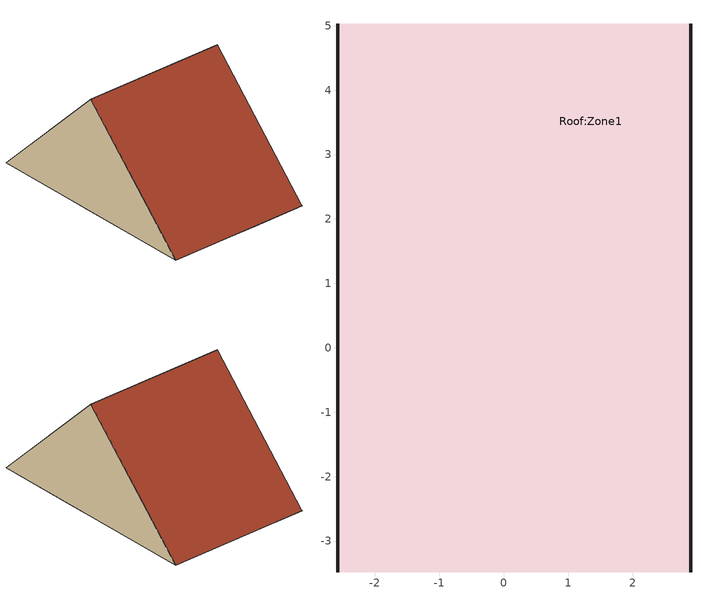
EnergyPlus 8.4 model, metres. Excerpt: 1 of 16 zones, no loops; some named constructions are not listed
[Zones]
Roof:Zone1
 floor to FirstFloor:Stairs2 (Project semi-exposed ceiling_Rev): -1.24,-0.09 -2.58,-0.09 -2.58,0.8 -1.24,0.8 z7; 0.86,0.8 -2.58,0.8 -2.58,2 0.86,2 z7
 floor to FirstFloor:AXC (Project semi-exposed ceiling_Rev): -0.22,-0.09 -1.24,-0.09 -1.24,0.8 -0.22,0.8 z7
 floor to FirstFloor:Bedroom1 (Project semi-exposed ceiling_Rev): 2.91,-3.49 0.87,-3.49 0.87,-0.25 2.91,-0.26 z7; 0.87,-3.49 -0.21,-3.49 -0.22,0.8 0.86,0.8 z7
 floor to FirstFloor:Bathroom (Project semi-exposed ceiling_Rev): 2.91,-0.26 0.87,-0.25 0.86,2 2.91,2 z7
 floor to FirstFloor:CupXD (Project semi-exposed ceiling_Rev): -0.22,-1.76 -2.58,-1.76 -2.58,-0.09 -0.22,-0.09 z7
 floor to FirstFloor:EnSuite (Project semi-exposed ceiling_Rev): -0.21,-3.49 -2.58,-3.49 -2.58,-1.76 -0.22,-1.76 z7
 floor to FirstFloor:Bedroom3 (Project semi-exposed ceiling_Rev): -0.21,2 -2.58,2 -2.58,5.03 -0.21,5.03 z7
 floor to FirstFloor:Bedroom2 (Project semi-exposed ceiling_Rev): 2.91,2 -0.21,2 -0.21,5.03 2.91,5.03 z7
 wall outside (Copy of Corby_External Walls_UKCODELEVEL3): -2.58,5.03,7 -2.58,-3.49,7 -2.58,0.77,11.25; 2.91,-3.49,7 2.91,5.03,7 2.91,0.77,11.25
 roof outside (Copy of Corby_Roof_UKCODELEVEL3): -2.58,-3.49,7 2.91,-3.49,7 2.91,0.77,11.25 -2.58,0.77,11.25; 2.91,5.03,7 -2.58,5.03,7 -2.58,0.77,11.25 2.91,0.77,11.25
[Material] Roughness=Rough; Thermal Absorptance=0.9
Name | Thickness {m} | Conductivity {W/m-K} | Density {kg/m3} | Specific Heat {J/kg-K} | Solar Absorptance | Visible Absorptance
Earth common_0.2 | 0.2 | 1.28 | 1460 | 880 | 0.7 | 0.7
Concrete Block (Lightweight)_0.15 | 0.15 | 0.19 | 600 | 1000 | 0.6 | 0.6
Corby_Rubber EPDM_0.005 | 0.005 | 0.17 | 1180 | 1470 | 0.7 | 0.7
Corby_Fibre Reinforced Screed_0.05 | 0.05 | 50 | 7800 | 502 | 0.7 | 0.7
Wilton Carpet_0.005 | 0.005 | 0.06 | 186.3 | 1360 | 0.6 | 0.6
Corby_PUR Insulation Board_0.0611 | 0.0611 | 0.026 | 12 | 1030 | 0.7 | 0.7
Plywood (Heavyweight)_0.01 | 0.01 | 0.15 | 700 | 1420 | 0.78 | 0.78
MW Glass Wool (rolls)_0.1319 | 0.1319 | 0.04 | 12 | 840 | 0.6 | 0.6
Cast Concrete (Lightweight)_0.1 | 0.1 | 0.38 | 1200 | 1000 | 0.6 | 0.6
Plasterboard_0.013 | 0.013 | 0.25 | 2800 | 896 | 0.5 | 0.5
[Material:NoMass] Roughness=Rough; Thermal Absorptance=0.9; Solar Absorptance=0.7; Visible Absorptance=0.7
Name | Thermal Resistance {m2-K/W}
3_RVAL_3 | 0.15
3_RVAL_7 | 0.17
21_RVAL_4 | 0.18
[Construction]
Project semi-exposed ceiling: Plywood (Heavyweight)_0.01, MW Glass Wool (rolls)_0.1319, Cast Concrete (Lightweight)_0.1, 21_RVAL_4, Plasterboard_0.013
[Construction:InternalSource]
Copy of Corby_(Floor) Ground Floor_NO tiles(carpet)_Internal_UKCODELEVEL3_Reversed: 1, 1, 2, 0.2, Wilton Carpet_0.005, Corby_Fibre Reinforced Screed_0.05, 3_RVAL_3, Corby_PUR Insulation Board_0.0611, Corby_Rubber EPDM_0.005, Concrete Block (Lightweight)_0.15, 3_RVAL_7, Earth common_0.2
[Schedule:Day:Interval]
11: No, 24:00, 0
12: No, 24:00, 1
10000: No, 19:00, 0, 19:30, 1, 24:00, 0
10001: No, 7:00, 0, 8:00, 1, 24:00, 0
10002: No, 8:00, 0, 10:00, 1, 24:00, 0
10010; 10011: No, 10:00, 0, 21:00, 1, 24:00, 0
[Schedule:Day:List]
10003: No, 60, 0, 0, 0, 0, 0, 0, 0, 0, 0.05, 0.05, 0, 0, 0, 0, 0, 0, 0, 0, 0, 0, 0, 0, 0, 0
10004; 10006: No, 60, 0, 0, 0, 0, 0, 0, 0, 0, 0, 0, 0, 0, 0, 0, 0, 0, 0, 0, 0, 0, 0, 0, 0, 0
10005: No, 60, 0, 0, 0, 0, 0, 0, 0, 0.2, 0, 0, 0, 0, 0, 0, 0, 0, 0, 0, 0, 0, 0, 0, 0, 0
10007: No, 60, 0, 0, 0, 0, 0, 0, 0, 0.3, 0, 0, 0, 0, 0, 0, 0, 0, 0, 0, 0, 0.5, 0, 0, 0, 0
10008: No, 60, 0, 0, 0, 0, 0, 0, 0, 0, 0, 0, 0, 0, 0, 0, 0, 0, 0, 0, 0, 1, 0, 0, 0, 0
10012: No, 60, 0, 0, 0, 0, 0, 0, 0, 0, 1, 0, 0, 0, 0, 0, 0, 0, 0, 1, 1, 0, 0, 0, 0, 0
10013: No, 60, 0, 0, 0, 0, 0, 0, 0, 0, 1, 0, 0, 0, 0, 0, 0, 0, 0, 1, 1, 1, 1, 1, 0, 0
10014; 10015: No, 60, 0, 0, 0, 0, 0, 0, 0, 0, 1, 1, 0, 0, 0, 0, 0, 0, 1, 1, 1, 1, 1, 1, 1, 1
10016: No, 60, 0, 0, 0, 0, 0, 0, 0, 0, 0, 0, 0, 0, 0, 0, 0, 0, 0, 0, 0, 0, 0, 0, 1, 1
10017: No, 60, 0, 0, 0, 0, 0, 0, 0, 0, 0.05, 0, 0, 0, 0, 0, 0, 0, 0, 0, 0, 0, 0, 0, 0, 0
[Schedule:Week:Daily]
Dwell_DomKitchen_EH_Corby_WashingMachine_Dec; Dwell_DomBed3_EH_Corby_Printer_Jan; Dwell_DomBed3_EH_Corby_Printer_Feb; Dwell_DomBed3_EH_Corby_Printer_Mar; Dwell_DomBed3_EH_Corby_Printer_Apr; Dwell_DomBed3_EH_Corby_Printer_May; Dwell_DomBed3_EH_Corby_Printer_Jun; Dwell_DomBed3_EH_Corby_Printer_Jul; Dwell_DomBed3_EH_Corby_Printer_Aug; Dwell_DomBed3_EH_Corby_Printer_Sep; Dwell_DomBed3_EH_Corby_Printer_Oct; Dwell_DomBed3_EH_Corby_Printer_Nov; Dwell_DomBed3_EH_Corby_Printer_Dec: 11, 11, 11, 11, 11, 11, 11, 11, 11, 11, 11, 11
Dwell_DomKitchen_EH_Corby_Hob_Jan; Dwell_DomKitchen_EH_Corby_Hob_Feb; Dwell_DomKitchen_EH_Corby_Hob_Mar; Dwell_DomKitchen_EH_Corby_Hob_Apr; Dwell_DomKitchen_EH_Corby_Hob_May; Dwell_DomKitchen_EH_Corby_Hob_Jun; Dwell_DomKitchen_EH_Corby_Hob_Jul; Dwell_DomKitchen_EH_Corby_Hob_Aug; Dwell_DomKitchen_EH_Corby_Hob_Sep; Dwell_DomKitchen_EH_Corby_Hob_Oct; Dwell_DomKitchen_EH_Corby_Hob_Nov; Dwell_DomKitchen_EH_Corby_Hob_Dec: 10008, 10007, 10007, 10007, 10007, 10007, 10008, 10008, 10007, 11, 10007, 10007
Dwell_DomBed3_EH_Corby_EnergySaver_Jan; Dwell_DomBed3_EH_Corby_EnergySaver_Feb; Dwell_DomBed3_EH_Corby_EnergySaver_Mar; Dwell_DomBed3_EH_Corby_EnergySaver_Apr; Dwell_DomBed3_EH_Corby_EnergySaver_May; Dwell_DomBed3_EH_Corby_EnergySaver_Jun; Dwell_DomBed3_EH_Corby_EnergySaver_Jul; Dwell_DomBed3_EH_Corby_EnergySaver_Aug; Dwell_DomBed3_EH_Corby_EnergySaver_Sep; Dwell_DomBed3_EH_Corby_EnergySaver_Oct; Dwell_DomBed3_EH_Corby_EnergySaver_Nov; Dwell_DomBed3_EH_Corby_EnergySaver_Dec: 10010, 11, 11, 11, 11, 11, 10010, 10010, 11, 11, 11, 11
Dwell_DomBed3_EH_Corby_Monitor_Jan; Dwell_DomBed3_EH_Corby_Monitor_Feb; Dwell_DomBed3_EH_Corby_Monitor_Mar; Dwell_DomBed3_EH_Corby_Monitor_Apr; Dwell_DomBed3_EH_Corby_Monitor_May; Dwell_DomBed3_EH_Corby_Monitor_Jun; Dwell_DomBed3_EH_Corby_Monitor_Jul; Dwell_DomBed3_EH_Corby_Monitor_Aug; Dwell_DomBed3_EH_Corby_Monitor_Sep; Dwell_DomBed3_EH_Corby_Monitor_Oct; Dwell_DomBed3_EH_Corby_Monitor_Nov; Dwell_DomBed3_EH_Corby_Monitor_Dec: 10011, 11, 11, 11, 11, 11, 10011, 10011, 11, 11, 11, 11
Dwell_DomLounge_EH_Corby_Laptop_Jan; Dwell_DomLounge_EH_Corby_Laptop_Feb; Dwell_DomLounge_EH_Corby_Laptop_Mar; Dwell_DomLounge_EH_Corby_Laptop_Apr; Dwell_DomLounge_EH_Corby_Laptop_May; Dwell_DomLounge_EH_Corby_Laptop_Jun; Dwell_DomLounge_EH_Corby_Laptop_Jul; Dwell_DomLounge_EH_Corby_Laptop_Aug; Dwell_DomLounge_EH_Corby_Laptop_Sep; Dwell_DomLounge_EH_Corby_Laptop_Oct; Dwell_DomLounge_EH_Corby_Laptop_Nov; Dwell_DomLounge_EH_Corby_Laptop_Dec: 10015, 10012, 10012, 10012, 10012, 10012, 10015, 10015, 10012, 11, 10012, 10012
Dwell_DomLounge_EH_Corby_TV_Jan; Dwell_DomLounge_EH_Corby_TV_Feb; Dwell_DomLounge_EH_Corby_TV_Mar; Dwell_DomLounge_EH_Corby_TV_Apr; Dwell_DomLounge_EH_Corby_TV_May; Dwell_DomLounge_EH_Corby_TV_Jun; Dwell_DomLounge_EH_Corby_TV_Jul; Dwell_DomLounge_EH_Corby_TV_Aug; Dwell_DomLounge_EH_Corby_TV_Sep; Dwell_DomLounge_EH_Corby_TV_Oct; Dwell_DomLounge_EH_Corby_TV_Nov; Dwell_DomLounge_EH_Corby_TV_Dec: 10014, 10013, 10013, 10013, 10013, 10013, 10014, 10014, 10013, 11, 10013, 10013
Dwell_DomLounge_EH_Corby_DVD_Jan; Dwell_DomLounge_EH_Corby_DVD_Feb; Dwell_DomLounge_EH_Corby_DVD_Mar; Dwell_DomLounge_EH_Corby_DVD_Apr; Dwell_DomLounge_EH_Corby_DVD_May; Dwell_DomLounge_EH_Corby_DVD_Jun; Dwell_DomLounge_EH_Corby_DVD_Jul; Dwell_DomLounge_EH_Corby_DVD_Aug; Dwell_DomLounge_EH_Corby_DVD_Sep; Dwell_DomLounge_EH_Corby_DVD_Oct; Dwell_DomLounge_EH_Corby_DVD_Nov; Dwell_DomLounge_EH_Corby_DVD_Dec: 10016, 11, 11, 11, 11, 11, 10016, 10016, 11, 11, 11, 11
Dwell_DomBed1_EH_Corby_Hairdryer_Jan; Dwell_DomBed1_EH_Corby_Hairdryer_Feb; Dwell_DomBed1_EH_Corby_Hairdryer_Mar; Dwell_DomBed1_EH_Corby_Hairdryer_Apr; Dwell_DomBed1_EH_Corby_Hairdryer_May; Dwell_DomBed1_EH_Corby_Hairdryer_Jun; Dwell_DomBed1_EH_Corby_Hairdryer_Jul; Dwell_DomBed1_EH_Corby_Hairdryer_Aug; Dwell_DomBed1_EH_Corby_Hairdryer_Sep; Dwell_DomBed1_EH_Corby_Hairdryer_Oct; Dwell_DomBed1_EH_Corby_Hairdryer_Nov; Dwell_DomBed1_EH_Corby_Hairdryer_Dec: 11, 10017, 10017, 10017, 10017, 10017, 11, 11, 10017, 11, 10017, 10017
[Schedule:Compact]
Office_OpenOff_Occ: Through: 31 Dec, For: Weekdays SummerDesignDay, Until: 07:00, 0, Until: 08:00, 0.25, Until: 09:00, 0.5, Until: 12:00, 1, Until: 14:00, 0.75, Until: 17:00, 1, Until: 18:00, 0.5, Until: 19:00, 0.25, Until: 24:00, 0, For: Weekends, Until: 24:00, 0, For: Holidays, Until: 24:00, 0, For: WinterDesignDay AllOtherDays, Until: 24:00, 0
Dwell_DomBed_Occ: Through: 31 Dec, For: Weekdays SummerDesignDay, Until: 07:00, 1, Until: 08:00, 0.5, Until: 09:00, 0.25, Until: 22:00, 0, Until: 23:00, 0.25, Until: 24:00, 0.75, For: Weekends, Until: 07:00, 1, Until: 08:00, 0.5, Until: 09:00, 0.25, Until: 22:00, 0, Until: 23:00, 0.25, Until: 24:00, 0.75, For: Holidays, Until: 07:00, 1, Until: 08:00, 0.5, Until: 09:00, 0.25, Until: 22:00, 0, Until: 23:00, 0.25, Until: 24:00, 0.75, For: WinterDesignDay AllOtherDays, Until: 24:00, 0
Dwell_DomBath_Occ; Dwell_DomKitchen_Occ: Through: 31 Dec, For: Weekdays SummerDesignDay, Until: 07:00, 0, Until: 10:00, 1, Until: 19:00, 0, Until: 23:00, 0.2, Until: 24:00, 0, For: Weekends, Until: 07:00, 0, Until: 10:00, 1, Until: 19:00, 0, Until: 23:00, 0.2, Until: 24:00, 0, For: Holidays, Until: 07:00, 0, Until: 10:00, 1, Until: 19:00, 0, Until: 23:00, 0.2, Until: 24:00, 0, For: WinterDesignDay AllOtherDays, Until: 24:00, 0
Dwell_DomDining_Occ: Through: 31 Dec, For: Weekdays SummerDesignDay, Until: 06:00, 0, Until: 07:00, 0.25, Until: 09:00, 1, Until: 10:00, 0.25, Until: 18:00, 0, Until: 19:00, 0.5, Until: 21:00, 1, Until: 22:00, 0.3, Until: 24:00, 0, For: Weekends, Until: 06:00, 0, Until: 07:00, 0.25, Until: 09:00, 1, Until: 10:00, 0.25, Until: 18:00, 0, Until: 19:00, 0.5, Until: 21:00, 1, Until: 22:00, 0.3, Until: 24:00, 0, For: Holidays, Until: 06:00, 0, Until: 07:00, 0.25, Until: 09:00, 1, Until: 10:00, 0.25, Until: 18:00, 0, Until: 19:00, 0.5, Until: 21:00, 1, Until: 22:00, 0.3, Until: 24:00, 0, For: WinterDesignDay AllOtherDays, Until: 24:00, 0
Dwell_DomLounge_Occ: Through: 31 Dec, For: Weekdays SummerDesignDay, Until: 16:00, 0, Until: 18:00, 0.5, Until: 22:00, 1, Until: 23:00, 0.66667, Until: 24:00, 0, For: Weekends, Until: 16:00, 0, Until: 18:00, 0.5, Until: 22:00, 1, Until: 23:00, 0.66667, Until: 24:00, 0, For: Holidays, Until: 16:00, 0, Until: 18:00, 0.5, Until: 22:00, 1, Until: 23:00, 0.66667, Until: 24:00, 0, For: WinterDesignDay AllOtherDays, Until: 24:00, 0
20001: Through: 12/31, For: Weekdays Weekends SummerDesignDays, Until: 24:00, 0, For: WinterDesignDays, Until: 24:00, 0, For: AllOtherDays, Until: 24:00, 0
20002: Through: 12/31, For: Weekdays Weekends SummerDesignDays, Until: 24:00, 24, For: WinterDesignDays, Until: 24:00, 0, For: AllOtherDays, Until: 24:00, 24
[AirflowNetwork:SimulationControl]
VENT: AirflowNetwork Control=MultizoneWithoutDistribution; Wind Pressure Coefficient Type=Input; AirflowNetwork Wind Pressure Coefficient Array=Cp Data; Height Selection for Local Wind Pressure Calculation=OpeningHeight; Building Type=LowRise; Maximum Number of Iterations=500; Initialization Type=ZeroNodePressures; Relative Airflow Convergence Tolerance=0.0001; Absolute Airflow Convergence Tolerance {kg/s}=0.000001; Convergence Acceleration Limit=-0.5; Azimuth Angle of Long Axis of Building {deg}=0; Ratio of Building Width Along Short Axis to Width Along Long Axis=1
[AirflowNetwork:MultiZone:Zone] Ventilation Control Mode=Temperature; Venting Availability Schedule=Office_OpenOff_Occ
Name | Ventilation Control Zone Temperature Setpoint Schedule
GroundFloor:Stairs1; GroundFloor:Hall; GroundFloor:Kitchen; GroundFloor:StorageRoom; GroundFloor:Dining; GroundFloor:WC; GroundFloor:LivingRoom; FirstFloor:Stairs2; FirstFloor:AXC; FirstFloor:Bedroom1; FirstFloor:Bathroom; FirstFloor:CupXD; FirstFloor:EnSuite; FirstFloor:Bedroom3; FirstFloor:Bedroom2 | 20001
Roof:Zone1 | 20002
[AirflowNetwork:MultiZone:Surface] Window/Door Opening Factor, or Crack Factor=1
GroundFloor:Stairs1_Ceiling_1_0_0: Leakage Component=GroundFloor:Stairs1_Ceiling_1_0_0
GroundFloor:Stairs1_Partition_2_0_0: Leakage Component=GroundFloor:Stairs1_Partition_2_0_0
GroundFloor:Stairs1_Partition_2_0_0_0_0_0_Hole: Leakage Component=GroundFloor:Stairs1_Partition_2_0_0_0_0_0_Hole; Ventilation Control Mode=Constant
GroundFloor:Stairs1_Partition_3_0_0: Leakage Component=GroundFloor:Stairs1_Partition_3_0_0
GroundFloor:Stairs1_Wall_4_0_0: Leakage Component=GroundFloor:Stairs1_Wall_4_0_0
GroundFloor:Stairs1_Partition_5_0_0: Leakage Component=GroundFloor:Stairs1_Partition_5_0_0
GroundFloor:Hall_Ceiling_1_0_0: Leakage Component=GroundFloor:Hall_Ceiling_1_0_0
GroundFloor:Hall_Ceiling_1_0_1: Leakage Component=GroundFloor:Hall_Ceiling_1_0_1
GroundFloor:Hall_Ceiling_1_1_0: Leakage Component=GroundFloor:Hall_Ceiling_1_1_0
GroundFloor:Hall_Ceiling_1_2_1: Leakage Component=GroundFloor:Hall_Ceiling_1_2_1
GroundFloor:Hall_Ceiling_1_2_2: Leakage Component=GroundFloor:Hall_Ceiling_1_2_2
GroundFloor:Hall_Ceiling_1_3_0: Leakage Component=GroundFloor:Hall_Ceiling_1_3_0
GroundFloor:Hall_Partition_2_0_0: Leakage Component=GroundFloor:Hall_Partition_2_0_0
GroundFloor:Hall_Partition_2_0_0_0_0_0_Door: Leakage Component=GroundFloor:Hall_Partition_2_0_0_0_0_0_Door; Ventilation Control Mode=Constant; Venting Availability Schedule=Office_OpenOff_Occ
GroundFloor:Hall_Partition_3_0_0: Leakage Component=GroundFloor:Hall_Partition_3_0_0
GroundFloor:LivingRoom_Partition_6_0_0_0_0_0_Door_10015: Leakage Component=GroundFloor:Hall_Partition_3_0_0_0_0_0_Door; Ventilation Control Mode=Constant; Venting Availability Schedule=Office_OpenOff_Occ
GroundFloor:Hall_Partition_4_0_0: Leakage Component=GroundFloor:Hall_Partition_4_0_0
GroundFloor:Hall_Partition_4_0_0_0_0_0_Door: Leakage Component=GroundFloor:Hall_Partition_4_0_0_0_0_0_Door; Ventilation Control Mode=Constant; Venting Availability Schedule=Office_OpenOff_Occ
GroundFloor:Hall_Partition_5_0_0: Leakage Component=GroundFloor:Hall_Partition_5_0_0
GroundFloor:Hall_Partition_7_0_0: Leakage Component=GroundFloor:Hall_Partition_7_0_0
GroundFloor:Hall_Partition_8_0_0: Leakage Component=GroundFloor:Hall_Partition_8_0_0
GroundFloor:Hall_Partition_8_0_0_0_0_0_Door: Leakage Component=GroundFloor:Hall_Partition_8_0_0_0_0_0_Door; Ventilation Control Mode=Constant; Venting Availability Schedule=Office_OpenOff_Occ
GroundFloor:Hall_Wall_9_0_0: Leakage Component=GroundFloor:Hall_Wall_9_0_0
GroundFloor:Hall_Wall_9_0_0_0_0_0_Door: Leakage Component=GroundFloor:Hall_Wall_9_0_0_0_0_0_Door; Ventilation Control Mode=Constant; Venting Availability Schedule=Office_OpenOff_Occ
GroundFloor:Hall_Partition_10_0_0: Leakage Component=GroundFloor:Hall_Partition_10_0_0
GroundFloor:Kitchen_Ceiling_1_0_0: Leakage Component=GroundFloor:Kitchen_Ceiling_1_0_0
GroundFloor:Kitchen_Ceiling_1_2_0: Leakage Component=GroundFloor:Kitchen_Ceiling_1_2_0
GroundFloor:Kitchen_Ceiling_1_2_1: Leakage Component=GroundFloor:Kitchen_Ceiling_1_2_1
GroundFloor:Kitchen_Ceiling_1_3_0: Leakage Component=GroundFloor:Kitchen_Ceiling_1_3_0
GroundFloor:Kitchen_Ceiling_1_4_0: Leakage Component=GroundFloor:Kitchen_Ceiling_1_4_0
GroundFloor:Kitchen_Wall_2_0_0: Leakage Component=GroundFloor:Kitchen_Wall_2_0_0
GroundFloor:Kitchen_Wall_2_0_0_0_0_0_Win: Leakage Component=GroundFloor:Kitchen_Wall_2_0_0_0_0_0_Win; Ventilation Control Mode=Temperature; Venting Availability Schedule=Dwell_DomKitchen_Occ; Ventilation Control Zone Temperature Setpoint Schedule=20001
GroundFloor:Kitchen_Partition_3_0_0: Leakage Component=GroundFloor:Kitchen_Partition_3_0_0
GroundFloor:Kitchen_Partition_5_0_0: Leakage Component=GroundFloor:Kitchen_Partition_5_0_0
GroundFloor:Kitchen_Partition_5_0_0_0_0_0_Hole: Leakage Component=GroundFloor:Kitchen_Partition_5_0_0_0_0_0_Hole; Ventilation Control Mode=Constant
GroundFloor:StorageRoom_Ceiling_1_0_0: Leakage Component=GroundFloor:StorageRoom_Ceiling_1_0_0
GroundFloor:StorageRoom_Ceiling_1_1_0: Leakage Component=GroundFloor:StorageRoom_Ceiling_1_1_0
GroundFloor:StorageRoom_Partition_3_0_0: Leakage Component=GroundFloor:StorageRoom_Partition_3_0_0
GroundFloor:StorageRoom_Wall_4_0_0: Leakage Component=GroundFloor:StorageRoom_Wall_4_0_0
GroundFloor:Dining_Ceiling_1_0_0: Leakage Component=GroundFloor:Dining_Ceiling_1_0_0
GroundFloor:Dining_Ceiling_1_2_0: Leakage Component=GroundFloor:Dining_Ceiling_1_2_0
GroundFloor:Dining_Wall_2_0_0: Leakage Component=GroundFloor:Dining_Wall_2_0_0
GroundFloor:Dining_Wall_5_0_0: Leakage Component=GroundFloor:Dining_Wall_5_0_0
GroundFloor:Dining_Wall_5_0_0_0_0_0_Win: Leakage Component=GroundFloor:Dining_Wall_5_0_0_0_0_0_Win; Ventilation Control Mode=Temperature; Venting Availability Schedule=Dwell_DomDining_Occ; Ventilation Control Zone Temperature Setpoint Schedule=20001
GroundFloor:WC_Ceiling_1_0_0: Leakage Component=GroundFloor:WC_Ceiling_1_0_0
GroundFloor:WC_Ceiling_1_1_0: Leakage Component=GroundFloor:WC_Ceiling_1_1_0
GroundFloor:WC_Wall_5_0_0: Leakage Component=GroundFloor:WC_Wall_5_0_0
GroundFloor:WC_Wall_6_0_0: Leakage Component=GroundFloor:WC_Wall_6_0_0
GroundFloor:LivingRoom_Ceiling_1_0_0: Leakage Component=GroundFloor:LivingRoom_Ceiling_1_0_0
GroundFloor:LivingRoom_Ceiling_1_1_0: Leakage Component=GroundFloor:LivingRoom_Ceiling_1_1_0
GroundFloor:LivingRoom_Ceiling_1_2_0: Leakage Component=GroundFloor:LivingRoom_Ceiling_1_2_0
GroundFloor:LivingRoom_Ceiling_1_3_0: Leakage Component=GroundFloor:LivingRoom_Ceiling_1_3_0
GroundFloor:LivingRoom_Wall_2_0_0: Leakage Component=GroundFloor:LivingRoom_Wall_2_0_0
GroundFloor:LivingRoom_Wall_2_0_0_0_0_0_Win: Leakage Component=GroundFloor:LivingRoom_Wall_2_0_0_0_0_0_Win; Ventilation Control Mode=Temperature; Venting Availability Schedule=Dwell_DomLounge_Occ; Ventilation Control Zone Temperature Setpoint Schedule=20001
GroundFloor:LivingRoom_Wall_3_0_0: Leakage Component=GroundFloor:LivingRoom_Wall_3_0_0
GroundFloor:LivingRoom_Wall_3_0_0_0_0_0_Door: Leakage Component=GroundFloor:LivingRoom_Wall_3_0_0_0_0_0_Door; Ventilation Control Mode=Constant; Venting Availability Schedule=Office_OpenOff_Occ
GroundFloor:LivingRoom_Wall_3_0_0_1_0_1_Win: Leakage Component=GroundFloor:LivingRoom_Wall_3_0_0_1_0_1_Win; Ventilation Control Mode=Temperature; Venting Availability Schedule=Dwell_DomDining_Occ; Ventilation Control Zone Temperature Setpoint Schedule=20001
GroundFloor:LivingRoom_Wall_4_0_0: Leakage Component=GroundFloor:LivingRoom_Wall_4_0_0
FirstFloor:Stairs2_Ceiling_1_0_0: Leakage Component=FirstFloor:Stairs2_Ceiling_1_0_0
FirstFloor:Stairs2_Ceiling_1_0_1: Leakage Component=FirstFloor:Stairs2_Ceiling_1_0_1
FirstFloor:Stairs2_Partition_2_0_0: Leakage Component=FirstFloor:Stairs2_Partition_2_0_0
FirstFloor:Stairs2_Partition_3_0_0: Leakage Component=FirstFloor:Stairs2_Partition_3_0_0
FirstFloor:Stairs2_Partition_3_0_0_0_0_0_Door: Leakage Component=FirstFloor:Stairs2_Partition_3_0_0_0_0_0_Door; Ventilation Control Mode=Constant; Venting Availability Schedule=Office_OpenOff_Occ
FirstFloor:Stairs2_Partition_4_0_0: Leakage Component=FirstFloor:Stairs2_Partition_4_0_0
FirstFloor:Stairs2_Partition_4_0_0_0_0_0_Door: Leakage Component=FirstFloor:Stairs2_Partition_4_0_0_0_0_0_Door; Ventilation Control Mode=Constant; Venting Availability Schedule=Office_OpenOff_Occ
FirstFloor:Stairs2_Partition_5_0_0: Leakage Component=FirstFloor:Stairs2_Partition_5_0_0
FirstFloor:Stairs2_Partition_5_0_0_0_0_0_Door: Leakage Component=FirstFloor:Stairs2_Partition_5_0_0_0_0_0_Door; Ventilation Control Mode=Constant; Venting Availability Schedule=Office_OpenOff_Occ
FirstFloor:Stairs2_Partition_6_0_0: Leakage Component=FirstFloor:Stairs2_Partition_6_0_0
FirstFloor:Stairs2_Partition_6_0_0_0_0_0_Door: Leakage Component=FirstFloor:Stairs2_Partition_6_0_0_0_0_0_Door; Ventilation Control Mode=Constant; Venting Availability Schedule=Office_OpenOff_Occ
FirstFloor:Stairs2_Partition_7_0_0: Leakage Component=FirstFloor:Stairs2_Partition_7_0_0
FirstFloor:Stairs2_Partition_7_0_0_0_0_0_Door: Leakage Component=FirstFloor:Stairs2_Partition_7_0_0_0_0_0_Door; Ventilation Control Mode=Constant; Venting Availability Schedule=Office_OpenOff_Occ
FirstFloor:Stairs2_Wall_8_0_0: Leakage Component=FirstFloor:Stairs2_Wall_8_0_0
FirstFloor:Stairs2_Partition_9_0_0: Leakage Component=FirstFloor:Stairs2_Partition_9_0_0
FirstFloor:AXC_Ceiling_1_0_0: Leakage Component=FirstFloor:AXC_Ceiling_1_0_0
FirstFloor:AXC_Partition_2_0_0: Leakage Component=FirstFloor:AXC_Partition_2_0_0
FirstFloor:AXC_Partition_5_0_0: Leakage Component=FirstFloor:AXC_Partition_5_0_0
FirstFloor:Bedroom1_Ceiling_1_0_0: Leakage Component=FirstFloor:Bedroom1_Ceiling_1_0_0
FirstFloor:Bedroom1_Ceiling_1_0_1: Leakage Component=FirstFloor:Bedroom1_Ceiling_1_0_1
FirstFloor:Bedroom1_Partition_2_0_0: Leakage Component=FirstFloor:Bedroom1_Partition_2_0_0
FirstFloor:Bedroom1_Partition_5_0_0: Leakage Component=FirstFloor:Bedroom1_Partition_5_0_0
FirstFloor:Bedroom1_Partition_5_0_0_0_0_0_Door: Leakage Component=FirstFloor:Bedroom1_Partition_5_0_0_0_0_0_Door; Ventilation Control Mode=Constant; Venting Availability Schedule=Office_OpenOff_Occ
FirstFloor:Bedroom1_Partition_6_0_0: Leakage Component=FirstFloor:Bedroom1_Partition_6_0_0
FirstFloor:Bedroom1_Partition_6_0_0_0_0_0_Door: Leakage Component=FirstFloor:Bedroom1_Partition_6_0_0_0_0_0_Door; Ventilation Control Mode=Constant; Venting Availability Schedule=Office_OpenOff_Occ
FirstFloor:Bedroom1_Wall_7_0_0: Leakage Component=FirstFloor:Bedroom1_Wall_7_0_0
FirstFloor:Bedroom1_Wall_7_0_0_0_0_0_Win: Leakage Component=FirstFloor:Bedroom1_Wall_7_0_0_0_0_0_Win; Ventilation Control Mode=Temperature; Venting Availability Schedule=Dwell_DomBed_Occ; Ventilation Control Zone Temperature Setpoint Schedule=20001
FirstFloor:Bedroom1_Wall_8_0_0: Leakage Component=FirstFloor:Bedroom1_Wall_8_0_0
FirstFloor:Bedroom1_Partition_9_0_0: Leakage Component=FirstFloor:Bedroom1_Partition_9_0_0
FirstFloor:Bathroom_Ceiling_1_0_0: Leakage Component=FirstFloor:Bathroom_Ceiling_1_0_0
FirstFloor:Bathroom_Wall_2_0_0: Leakage Component=FirstFloor:Bathroom_Wall_2_0_0
FirstFloor:Bathroom_Partition_3_0_0: Leakage Component=FirstFloor:Bathroom_Partition_3_0_0
FirstFloor:CupXD_Ceiling_1_0_0: Leakage Component=FirstFloor:CupXD_Ceiling_1_0_0
FirstFloor:CupXD_Wall_5_0_0: Leakage Component=FirstFloor:CupXD_Wall_5_0_0
FirstFloor:CupXD_Partition_6_0_0: Leakage Component=FirstFloor:CupXD_Partition_6_0_0
FirstFloor:EnSuite_Ceiling_1_0_0: Leakage Component=FirstFloor:EnSuite_Ceiling_1_0_0
FirstFloor:EnSuite_Wall_4_0_0: Leakage Component=FirstFloor:EnSuite_Wall_4_0_0
FirstFloor:EnSuite_Wall_5_0_0: Leakage Component=FirstFloor:EnSuite_Wall_5_0_0
FirstFloor:EnSuite_Wall_5_0_0_0_0_0_Win: Leakage Component=FirstFloor:EnSuite_Wall_5_0_0_0_0_0_Win; Ventilation Control Mode=Temperature; Venting Availability Schedule=Dwell_DomBath_Occ; Ventilation Control Zone Temperature Setpoint Schedule=20001
FirstFloor:Bedroom3_Ceiling_1_0_0: Leakage Component=FirstFloor:Bedroom3_Ceiling_1_0_0
FirstFloor:Bedroom3_Partition_2_0_0: Leakage Component=FirstFloor:Bedroom3_Partition_2_0_0
FirstFloor:Bedroom3_Wall_3_0_0: Leakage Component=FirstFloor:Bedroom3_Wall_3_0_0
FirstFloor:Bedroom3_Wall_3_0_0_0_0_0_Win: Leakage Component=FirstFloor:Bedroom3_Wall_3_0_0_0_0_0_Win; Ventilation Control Mode=Temperature; Venting Availability Schedule=Dwell_DomBed_Occ; Ventilation Control Zone Temperature Setpoint Schedule=20001
FirstFloor:Bedroom3_Wall_4_0_0: Leakage Component=FirstFloor:Bedroom3_Wall_4_0_0
FirstFloor:Bedroom2_Ceiling_1_0_0: Leakage Component=FirstFloor:Bedroom2_Ceiling_1_0_0
FirstFloor:Bedroom2_Wall_2_0_0: Leakage Component=FirstFloor:Bedroom2_Wall_2_0_0
FirstFloor:Bedroom2_Wall_3_0_0: Leakage Component=FirstFloor:Bedroom2_Wall_3_0_0
FirstFloor:Bedroom2_Wall_3_0_0_0_0_0_Win: Leakage Component=FirstFloor:Bedroom2_Wall_3_0_0_0_0_0_Win; Ventilation Control Mode=Temperature; Venting Availability Schedule=Dwell_DomBed_Occ; Ventilation Control Zone Temperature Setpoint Schedule=20001
Roof:Zone1_Wall_0_0_0: Leakage Component=Roof:Zone1_Wall_0_0_0
Roof:Zone1_Roof_2_0_0: Leakage Component=Roof:Zone1_Roof_2_0_0
Roof:Zone1_Roof_3_0_0: Leakage Component=Roof:Zone1_Roof_3_0_0
Roof:Zone1_Wall_4_0_0: Leakage Component=Roof:Zone1_Wall_4_0_0
[AirflowNetwork:MultiZone:ReferenceCrackConditions]
Reference Crack Conditions: Reference Temperature {C}=20; Reference Barometric Pressure {Pa}=101320; Reference Humidity Ratio {kgWater/kgDryAir}=0.005
[AirflowNetwork:MultiZone:Surface:Crack] Reference Crack Conditions=Reference Crack Conditions
Name | Air Mass Flow Coefficient at Reference Conditions {kg/s} | Air Mass Flow Exponent
DefaultCrack | 1e-11 | 0.66
GroundFloor:Stairs1_Ceiling_1_0_0 | 0.0008893 | 0.7
GroundFloor:Stairs1_Partition_2_0_0 | 7.94e-05 | 0.75
GroundFloor:Stairs1_Partition_3_0_0; GroundFloor:Stairs1_Partition_5_0_0 | 0.0112802 | 0.75
GroundFloor:Stairs1_Wall_4_0_0 | 0.0003219 | 0.7
GroundFloor:Hall_Ceiling_1_0_0 | 0.0001084 | 0.7
GroundFloor:Hall_Ceiling_1_0_1 | 0.0003505 | 0.7
GroundFloor:Hall_Ceiling_1_1_0 | 0.0007928 | 0.7
GroundFloor:Hall_Ceiling_1_2_1 | 0.0001428 | 0.7
GroundFloor:Hall_Ceiling_1_2_2 | 0.0016184 | 0.7
GroundFloor:Hall_Ceiling_1_3_0 | 0.0016637 | 0.7
GroundFloor:Hall_Partition_2_0_0 | 0.0226516 | 0.75
GroundFloor:Hall_Partition_3_0_0 | 0.0056235 | 0.75
GroundFloor:Hall_Partition_4_0_0 | 0.0090014 | 0.75
GroundFloor:Hall_Partition_5_0_0 | 0.0013258 | 0.75
GroundFloor:Hall_Partition_7_0_0 | 0.0018111 | 0.75
GroundFloor:Hall_Partition_8_0_0 | 0.0171788 | 0.75
GroundFloor:Hall_Wall_9_0_0 | 0.0001662 | 0.7
GroundFloor:Hall_Partition_10_0_0 | 0.0198258 | 0.75
GroundFloor:Kitchen_Ceiling_1_0_0 | 0.0003516 | 0.7
GroundFloor:Kitchen_Ceiling_1_2_0 | 0.0024634 | 0.7
GroundFloor:Kitchen_Ceiling_1_2_1 | 0.0023445 | 0.7
GroundFloor:Kitchen_Ceiling_1_3_0 | 0.0025849 | 0.7
GroundFloor:Kitchen_Ceiling_1_4_0 | 5.74e-05 | 0.7
GroundFloor:Kitchen_Wall_2_0_0 | 0.0008825 | 0.7
GroundFloor:Kitchen_Partition_3_0_0 | 0.0332474 | 0.75
GroundFloor:Kitchen_Partition_5_0_0 | 0.0037886 | 0.75
GroundFloor:StorageRoom_Ceiling_1_0_0 | 0.0013416 | 0.7
GroundFloor:StorageRoom_Ceiling_1_1_0 | 0.0002601 | 0.7
GroundFloor:StorageRoom_Partition_3_0_0 | 0.012606 | 0.75
GroundFloor:StorageRoom_Wall_4_0_0 | 0.0005188 | 0.7
GroundFloor:Dining_Ceiling_1_0_0 | 0.005304 | 0.7
GroundFloor:Dining_Ceiling_1_2_0 | 7.03e-05 | 0.7
GroundFloor:Dining_Wall_2_0_0 | 0.0006609 | 0.7
GroundFloor:Dining_Wall_5_0_0 | 0.0010292 | 0.7
GroundFloor:WC_Ceiling_1_0_0 | 0.0005767 | 0.7
GroundFloor:WC_Ceiling_1_1_0 | 0.0019314 | 0.7
GroundFloor:WC_Wall_5_0_0 | 0.0007823 | 0.7
GroundFloor:WC_Wall_6_0_0 | 0.0004364 | 0.7
GroundFloor:LivingRoom_Ceiling_1_0_0 | 0.0026406 | 0.7
GroundFloor:LivingRoom_Ceiling_1_1_0 | 0.0015673 | 0.7
GroundFloor:LivingRoom_Ceiling_1_2_0; FirstFloor:Bedroom3_Ceiling_1_0_0 | 0.0064533 | 0.7
GroundFloor:LivingRoom_Ceiling_1_3_0; FirstFloor:Bedroom2_Ceiling_1_0_0 | 0.0085065 | 0.7
GroundFloor:LivingRoom_Wall_2_0_0 | 0.001279 | 0.7
GroundFloor:LivingRoom_Wall_3_0_0 | 0.0014752 | 0.7
GroundFloor:LivingRoom_Wall_4_0_0 | 0.0013585 | 0.7
FirstFloor:Stairs2_Ceiling_1_0_0 | 0.0010744 | 0.7
FirstFloor:Stairs2_Ceiling_1_0_1 | 0.0037184 | 0.7
FirstFloor:Stairs2_Partition_2_0_0; FirstFloor:AXC_Partition_2_0_0 | 0.0093864 | 0.75
FirstFloor:Stairs2_Partition_3_0_0 | 0.0045249 | 0.75
FirstFloor:Stairs2_Partition_4_0_0 | 0.0051611 | 0.75
FirstFloor:Stairs2_Partition_5_0_0 | 0.0062855 | 0.75
FirstFloor:Stairs2_Partition_6_0_0 | 0.0044823 | 0.75
FirstFloor:Stairs2_Partition_7_0_0 | 0.0184965 | 0.75
FirstFloor:Stairs2_Wall_8_0_0 | 0.0007328 | 0.7
FirstFloor:Stairs2_Partition_9_0_0 | 0.0140214 | 0.75
FirstFloor:AXC_Ceiling_1_0_0 | 0.0008251 | 0.7
FirstFloor:AXC_Partition_5_0_0 | 0.0107768 | 0.75
FirstFloor:Bedroom1_Ceiling_1_0_0 | 0.0059236 | 0.7
FirstFloor:Bedroom1_Ceiling_1_0_1 | 0.0041883 | 0.7
FirstFloor:Bedroom1_Partition_2_0_0 | 0.0111039 | 0.75
FirstFloor:Bedroom1_Partition_5_0_0 | 0.0112987 | 0.75
FirstFloor:Bedroom1_Partition_6_0_0 | 0.0112858 | 0.75
FirstFloor:Bedroom1_Wall_7_0_0 | 0.0010261 | 0.7
FirstFloor:Bedroom1_Wall_8_0_0 | 0.0011301 | 0.7
FirstFloor:Bedroom1_Partition_9_0_0 | 0.0214241 | 0.75
FirstFloor:Bathroom_Ceiling_1_0_0 | 0.0041522 | 0.7
FirstFloor:Bathroom_Wall_2_0_0 | 0.0007911 | 0.7
FirstFloor:Bathroom_Partition_3_0_0 | 0.0214678 | 0.75
FirstFloor:CupXD_Ceiling_1_0_0 | 0.0035612 | 0.7
FirstFloor:CupXD_Wall_5_0_0 | 0.000586 | 0.7
FirstFloor:CupXD_Partition_6_0_0 | 0.0248288 | 0.75
FirstFloor:EnSuite_Ceiling_1_0_0 | 0.0036654 | 0.7
FirstFloor:EnSuite_Wall_4_0_0 | 0.0006024 | 0.7
FirstFloor:EnSuite_Wall_5_0_0 | 0.0007604 | 0.7
FirstFloor:Bedroom3_Partition_2_0_0 | 0.0318072 | 0.75
FirstFloor:Bedroom3_Wall_3_0_0 | 0.0007488 | 0.7
FirstFloor:Bedroom3_Wall_4_0_0; FirstFloor:Bedroom2_Wall_2_0_0 | 0.0010602 | 0.7
FirstFloor:Bedroom2_Wall_3_0_0 | 0.0010127 | 0.7
Roof:Zone1_Wall_0_0_0; Roof:Zone1_Wall_4_0_0 | 0.0018102 | 0.7
Roof:Zone1_Roof_2_0_0; Roof:Zone1_Roof_3_0_0 | 0.0033016 | 0.7
[AirflowNetwork:MultiZone:Component:DetailedOpening] Type of Rectangular Large Vertical Opening (LVO)=NonPivoted; Extra Crack Length or Height of Pivoting Axis {m}=0; Number of Sets of Opening Factor Data=2; Opening Factor 1=0; Discharge Coefficient for Opening Factor 1=0.65; Width Factor for Opening Factor 1=0; Opening Factor 2=1; Discharge Coefficient for Opening Factor 2=0.65; Opening Factor 3=0; Discharge Coefficient for Opening Factor 3=0; Width Factor for Opening Factor 3=0; Height Factor for Opening Factor 3=0; Start Height Factor for Opening Factor 3=0; Opening Factor 4=0; Discharge Coefficient for Opening Factor 4=0; Width Factor for Opening Factor 4=0; Height Factor for Opening Factor 4=0; Start Height Factor for Opening Factor 4=0
Name | Air Mass Flow Coefficient When Opening is Closed {kg/s-m} | Air Mass Flow Exponent When Opening is Closed | Height Factor for Opening Factor 1 | Start Height Factor for Opening Factor 1 | Width Factor for Opening Factor 2 | Height Factor for Opening Factor 2 | Start Height Factor for Opening Factor 2
GroundFloor:Stairs1_Partition_2_0_0_0_0_0_Hole; GroundFloor:Kitchen_Partition_5_0_0_0_0_0_Hole | 1e-08 | 1 | 1 | 0 | 1 | 1 | 0
GroundFloor:Hall_Partition_2_0_0_0_0_0_Door; GroundFloor:Hall_Partition_3_0_0_0_0_0_Door; GroundFloor:Hall_Partition_4_0_0_0_0_0_Door; GroundFloor:Hall_Partition_8_0_0_0_0_0_Door; FirstFloor:Stairs2_Partition_3_0_0_0_0_0_Door; FirstFloor:Stairs2_Partition_4_0_0_0_0_0_Door; FirstFloor:Stairs2_Partition_5_0_0_0_0_0_Door; FirstFloor:Stairs2_Partition_6_0_0_0_0_0_Door; FirstFloor:Stairs2_Partition_7_0_0_0_0_0_Door; FirstFloor:Bedroom1_Partition_5_0_0_0_0_0_Door; FirstFloor:Bedroom1_Partition_6_0_0_0_0_0_Door | 0.02 | 0.6 | 1 | 0 | 0.025 | 1 | 0
GroundFloor:Hall_Wall_9_0_0_0_0_0_Door; GroundFloor:LivingRoom_Wall_3_0_0_0_0_0_Door | 0.0014 | 0.65 | 1 | 0 | 0.025 | 1 | 0
GroundFloor:Kitchen_Wall_2_0_0_0_0_0_Win; GroundFloor:Dining_Wall_5_0_0_0_0_0_Win; GroundFloor:LivingRoom_Wall_2_0_0_0_0_0_Win; FirstFloor:Bedroom1_Wall_7_0_0_0_0_0_Win; FirstFloor:EnSuite_Wall_5_0_0_0_0_0_Win | 0.00014 | 0.65 | 0.05 | 0.95 | 1 | 0.05 | 0.95
GroundFloor:LivingRoom_Wall_3_0_0_1_0_1_Win; FirstFloor:Bedroom3_Wall_3_0_0_0_0_0_Win; FirstFloor:Bedroom2_Wall_3_0_0_0_0_0_Win | 0.00014 | 0.65 | 1 | 0 | 0.05 | 1 | 0
[AirflowNetwork:MultiZone:ExternalNode]
Name | External Node Height {m} | Wind Pressure Coefficient Values Object
GroundFloor:Stairs1_Wall_4_0_0 | 2.33 | GroundFloor:Stairs1_Wall_4_0_0
GroundFloor:Hall_Wall_9_0_0 | 2.33 | GroundFloor:Hall_Wall_9_0_0
GroundFloor:Hall_Wall_9_0_0_0_0_0_Door | 1.67 | GroundFloor:Hall_Wall_9_0_0_0_0_0_Door
GroundFloor:Kitchen_Wall_2_0_0 | 2.33 | GroundFloor:Kitchen_Wall_2_0_0
GroundFloor:Kitchen_Wall_2_0_0_0_0_0_Win | 2.31 | GroundFloor:Kitchen_Wall_2_0_0_0_0_0_Win
GroundFloor:StorageRoom_Wall_4_0_0 | 2.33 | GroundFloor:StorageRoom_Wall_4_0_0
GroundFloor:Dining_Wall_2_0_0 | 2.33 | GroundFloor:Dining_Wall_2_0_0
GroundFloor:Dining_Wall_5_0_0 | 2.33 | GroundFloor:Dining_Wall_5_0_0
GroundFloor:Dining_Wall_5_0_0_0_0_0_Win | 2.32 | GroundFloor:Dining_Wall_5_0_0_0_0_0_Win
GroundFloor:WC_Wall_5_0_0 | 2.33 | GroundFloor:WC_Wall_5_0_0
GroundFloor:WC_Wall_6_0_0 | 2.33 | GroundFloor:WC_Wall_6_0_0
GroundFloor:LivingRoom_Wall_2_0_0 | 2.33 | GroundFloor:LivingRoom_Wall_2_0_0
GroundFloor:LivingRoom_Wall_2_0_0_0_0_0_Win | 2.3 | GroundFloor:LivingRoom_Wall_2_0_0_0_0_0_Win
GroundFloor:LivingRoom_Wall_3_0_0 | 2.33 | GroundFloor:LivingRoom_Wall_3_0_0
GroundFloor:LivingRoom_Wall_3_0_0_0_0_0_Door | 1.66 | GroundFloor:LivingRoom_Wall_3_0_0_0_0_0_Door
GroundFloor:LivingRoom_Wall_3_0_0_1_0_1_Win | 2.31 | GroundFloor:LivingRoom_Wall_3_0_0_1_0_1_Win
GroundFloor:LivingRoom_Wall_4_0_0 | 2.33 | GroundFloor:LivingRoom_Wall_4_0_0
FirstFloor:Stairs2_Wall_8_0_0 | 7 | FirstFloor:Stairs2_Wall_8_0_0
FirstFloor:Bedroom1_Wall_7_0_0 | 7 | FirstFloor:Bedroom1_Wall_7_0_0
FirstFloor:Bedroom1_Wall_7_0_0_0_0_0_Win | 7.03 | FirstFloor:Bedroom1_Wall_7_0_0_0_0_0_Win
FirstFloor:Bedroom1_Wall_8_0_0 | 7 | FirstFloor:Bedroom1_Wall_8_0_0
FirstFloor:Bathroom_Wall_2_0_0 | 7 | FirstFloor:Bathroom_Wall_2_0_0
FirstFloor:CupXD_Wall_5_0_0 | 7 | FirstFloor:CupXD_Wall_5_0_0
FirstFloor:EnSuite_Wall_4_0_0 | 7 | FirstFloor:EnSuite_Wall_4_0_0
FirstFloor:EnSuite_Wall_5_0_0 | 7 | FirstFloor:EnSuite_Wall_5_0_0
FirstFloor:EnSuite_Wall_5_0_0_0_0_0_Win | 7.02 | FirstFloor:EnSuite_Wall_5_0_0_0_0_0_Win
FirstFloor:Bedroom3_Wall_3_0_0 | 7 | FirstFloor:Bedroom3_Wall_3_0_0
FirstFloor:Bedroom3_Wall_3_0_0_0_0_0_Win | 6.98 | FirstFloor:Bedroom3_Wall_3_0_0_0_0_0_Win
FirstFloor:Bedroom3_Wall_4_0_0 | 7 | FirstFloor:Bedroom3_Wall_4_0_0
FirstFloor:Bedroom2_Wall_2_0_0 | 7 | FirstFloor:Bedroom2_Wall_2_0_0
FirstFloor:Bedroom2_Wall_3_0_0 | 7 | FirstFloor:Bedroom2_Wall_3_0_0
FirstFloor:Bedroom2_Wall_3_0_0_0_0_0_Win | 6.98 | FirstFloor:Bedroom2_Wall_3_0_0_0_0_0_Win
Roof:Zone1_Wall_0_0_0 | 12.63 | Roof:Zone1_Wall_0_0_0
Roof:Zone1_Roof_2_0_0 | 12.17 | Roof:Zone1_Roof_2_0_0
Roof:Zone1_Roof_3_0_0 | 12.17 | Roof:Zone1_Roof_3_0_0
Roof:Zone1_Wall_4_0_0 | 12.62 | Roof:Zone1_Wall_4_0_0
[AirflowNetwork:MultiZone:WindPressureCoefficientArray]
Cp Data: Wind Direction 1 {deg}=0; Wind Direction 2 {deg}=45; Wind Direction 3 {deg}=90; Wind Direction 4 {deg}=135; Wind Direction 5 {deg}=180; Wind Direction 6 {deg}=225; Wind Direction 7 {deg}=270; Wind Direction 8 {deg}=315
[AirflowNetwork:MultiZone:WindPressureCoefficientValues] AirflowNetwork:MultiZone:WindPressureCoefficientArray=Cp Data
Name | Wind Pressure Coefficient Value 1 | Wind Pressure Coefficient Value 2 | Wind Pressure Coefficient Value 3 | Wind Pressure Coefficient Value 4 | Wind Pressure Coefficient Value 5 | Wind Pressure Coefficient Value 6 | Wind Pressure Coefficient Value 7 | Wind Pressure Coefficient Value 8
GroundFloor:Stairs1_Wall_4_0_0; GroundFloor:StorageRoom_Wall_4_0_0; GroundFloor:WC_Wall_5_0_0; GroundFloor:LivingRoom_Wall_4_0_0; FirstFloor:Stairs2_Wall_8_0_0; FirstFloor:CupXD_Wall_5_0_0; FirstFloor:EnSuite_Wall_4_0_0; FirstFloor:Bedroom3_Wall_4_0_0; Roof:Zone1_Wall_0_0_0 | 0.1 | 0.4 | 0.1 | -.3 | -.35 | -.2 | -.35 | -.3
GroundFloor:Hall_Wall_9_0_0; GroundFloor:Hall_Wall_9_0_0_0_0_0_Door; GroundFloor:Dining_Wall_5_0_0; GroundFloor:Dining_Wall_5_0_0_0_0_0_Win; GroundFloor:WC_Wall_6_0_0; FirstFloor:Bedroom1_Wall_7_0_0; FirstFloor:Bedroom1_Wall_7_0_0_0_0_0_Win; FirstFloor:EnSuite_Wall_5_0_0; FirstFloor:EnSuite_Wall_5_0_0_0_0_0_Win | 0.1 | -.3 | -.35 | -.2 | -.35 | -.3 | 0.1 | 0.4
GroundFloor:Kitchen_Wall_2_0_0; GroundFloor:Kitchen_Wall_2_0_0_0_0_0_Win; GroundFloor:Dining_Wall_2_0_0; GroundFloor:LivingRoom_Wall_2_0_0; GroundFloor:LivingRoom_Wall_2_0_0_0_0_0_Win; FirstFloor:Bedroom1_Wall_8_0_0; FirstFloor:Bathroom_Wall_2_0_0; FirstFloor:Bedroom2_Wall_2_0_0; Roof:Zone1_Wall_4_0_0 | -.35 | -.2 | -.35 | -.3 | 0.1 | 0.4 | 0.1 | -.3
GroundFloor:LivingRoom_Wall_3_0_0; GroundFloor:LivingRoom_Wall_3_0_0_0_0_0_Door; GroundFloor:LivingRoom_Wall_3_0_0_1_0_1_Win; FirstFloor:Bedroom3_Wall_3_0_0; FirstFloor:Bedroom3_Wall_3_0_0_0_0_0_Win; FirstFloor:Bedroom2_Wall_3_0_0; FirstFloor:Bedroom2_Wall_3_0_0_0_0_0_Win | -.35 | -.3 | 0.1 | 0.4 | 0.1 | -.3 | -.35 | -.2
Roof:Zone1_Roof_2_0_0 | -.5 | -.6 | -.5 | -.5 | -.5 | -.6 | -.5 | 0.3
Roof:Zone1_Roof_3_0_0 | -.5 | -.6 | -.5 | 0.3 | -.5 | -.6 | -.5 | -.5
